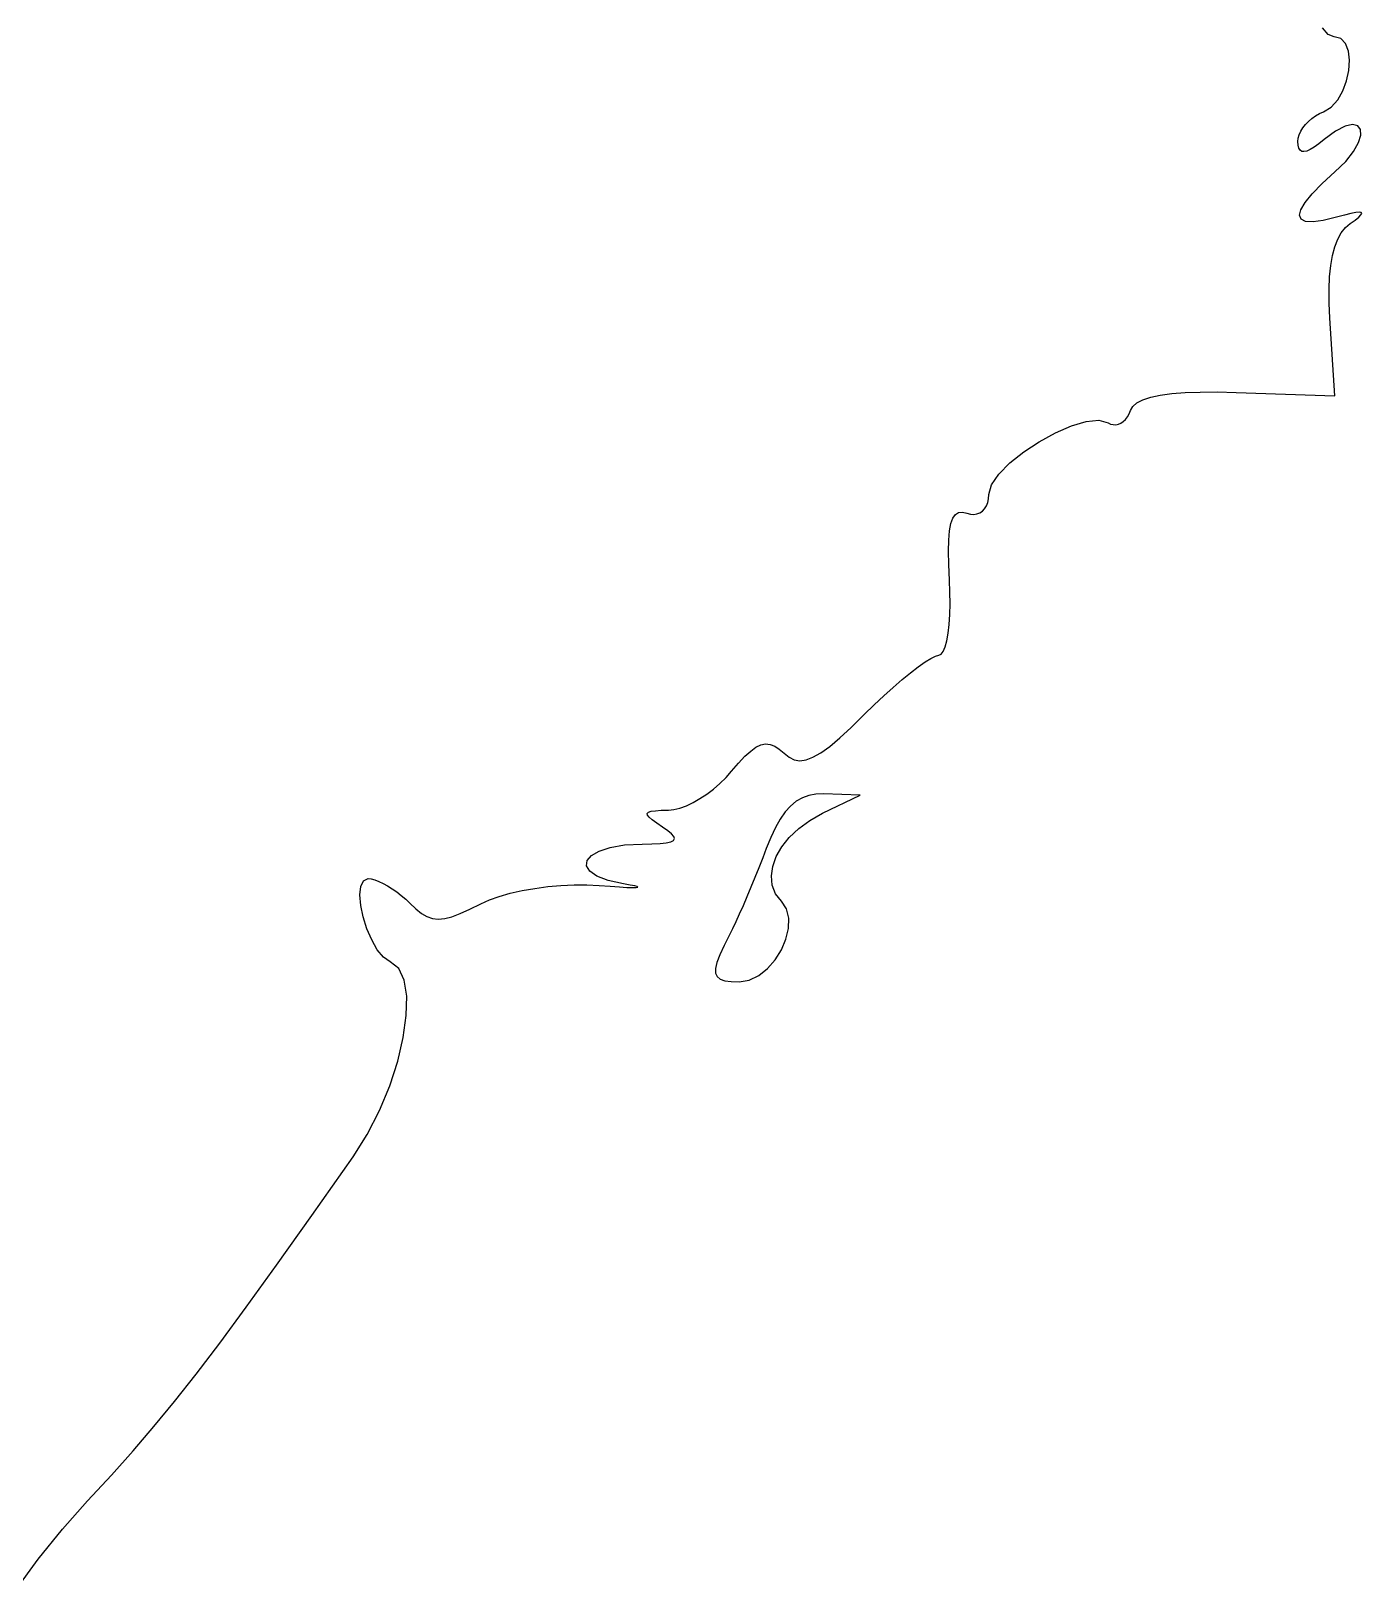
# Model space of a CAD drawing. Header units: millimetres. Extents: x 0 to 1242, y -2208 to 0.
# Drawn here: x 872.2 to 949.7, y -878.5 to -787.7 of the extents above; entities that cross this region are included whole.
import ezdxf

# ---------------------------------------------------------------- set-up
doc = ezdxf.new("R2010")
doc.units = ezdxf.units.MM
doc.layers.get('0').update_dxf_attribs({"linetype": 'CONTINUOUS'})

msp = doc.modelspace()

# ---------------------------------------------------------------- linework, layer by layer
for p, q in [((947.756215, -787.861311), (947.43212, -787.481848)), ((948.117, -788), (947.756215, -787.861311)), ((948.507613, -788.105666), (948.117, -788)), ((948.782144, -788.395088), (948.507613, -788.105666)), ((948.946431, -788.826902), (948.782144, -788.395088)), ((949.006312, -789.359744), (948.946431, -788.826902)), ((948.967625, -789.95225), (949.006312, -789.359744)), ((948.617899, -791.150798), (948.836208, -790.563056)), ((948.836208, -790.563056), (948.967625, -789.95225)), ((948.318536, -791.674112), (948.617899, -791.150798)), ((947.0272, -792.6022), (947.257525, -792.470055)), ((947.257525, -792.470055), (947.5, -792.362)), ((947.5, -792.362), (947.943957, -792.091634)), ((947.943957, -792.091634), (948.318536, -791.674112)), ((946.168075, -793.497225), (946.2904, -793.29908)), ((946.2904, -793.29908), (946.440625, -793.106875)), ((946.440625, -793.106875), (946.6156, -792.92424)), ((946.6156, -792.92424), (946.812175, -792.754805)), ((946.812175, -792.754805), (947.0272, -792.6022)), ((948.7504, -793.204104), (948.1951, -793.488078)), ((949.1827, -793.106766), (948.7504, -793.204104)), ((949.4848, -793.174752), (949.1827, -793.106766)), ((949.6495, -793.38675), (949.4848, -793.174752)), ((949.6696, -793.721448), (949.6495, -793.38675)), ((946, -794.091), (946.019725, -793.896815)), ((946.013323, -794.312235), (946, -794.091)), ((946.054144, -794.48208), (946.013323, -794.312235)), ((946.019725, -793.896815), (946.0768, -793.69768)), ((946.0768, -793.69768), (946.168075, -793.497225)), ((947.217187, -794.224515), (946.948096, -794.41692)), ((947.524, -793.98), (947.217187, -794.224515)), ((948.1951, -793.488078), (947.524, -793.98)), ((949.2472, -794.673696), (949.5379, -794.157534)), ((949.5379, -794.157534), (949.6696, -793.721448)), ((946.123741, -794.600445), (946.054144, -794.48208)), ((946.223392, -794.66724), (946.123741, -794.600445)), ((946.354375, -794.682375), (946.223392, -794.66724)), ((946.517968, -794.64576), (946.354375, -794.682375)), ((946.715449, -794.557305), (946.517968, -794.64576)), ((946.948096, -794.41692), (946.715449, -794.557305)), ((948.16, -795.861), (948.7903, -795.248622)), ((948.7903, -795.248622), (949.2472, -794.673696)), ((947.409355, -796.543339), (948.16, -795.861)), ((946.82776, -797.139632), (947.409355, -796.543339)), ((946.17136, -798.063736), (946.415125, -797.647293)), ((946.415125, -797.647293), (946.82776, -797.139632)), ((946.096375, -798.386375), (946.17136, -798.063736)), ((946.19008, -798.612624), (946.096375, -798.386375)), ((946.452385, -798.739897), (946.19008, -798.612624)), ((946.8832, -798.765608), (946.452385, -798.739897)), ((947.482435, -798.687171), (946.8832, -798.765608)), ((948.25, -798.502), (947.482435, -798.687171)), ((948.712441, -798.376575), (948.25, -798.502)), ((949.086568, -798.28568), (948.712441, -798.376575)), ((948.765857, -799.107306), (949.045, -798.87)), ((949.045, -798.87), (949.333969, -798.664135)), ((949.373587, -798.229885), (949.086568, -798.28568)), ((949.333969, -798.664135), (949.544272, -798.49736)), ((949.574704, -798.20976), (949.373587, -798.229885)), ((949.544272, -798.49736), (949.674703, -798.369105)), ((949.691125, -798.225875), (949.574704, -798.20976)), ((949.674703, -798.369105), (949.724056, -798.2788)), ((949.724056, -798.2788), (949.691125, -798.225875)), ((948.147368, -800.219904), (948.317359, -799.780782)), ((948.317359, -799.780782), (948.523416, -799.410408)), ((948.523416, -799.410408), (948.765857, -799.107306)), ((948.013125, -800.72925), (948.147368, -800.219904)), ((947.850611, -801.964518), (947.914312, -801.310296)), ((947.914312, -801.310296), (948.013125, -800.72925)), ((947.821704, -802.693392), (947.850611, -801.964518)), ((947.827273, -803.498394), (947.821704, -802.693392)), ((947.867, -804.381), (947.827273, -803.498394)), ((948.144, -808.891), (947.867, -804.381)), ((937.427616, -808.97976), (937.986875, -808.8595)), ((937.986875, -808.8595), (938.653504, -808.76852)), ((938.653504, -808.76852), (939.428217, -808.7067)), ((939.428217, -808.7067), (940.311728, -808.67392)), ((940.311728, -808.67392), (941.304751, -808.67006)), ((941.304751, -808.67006), (942.408, -808.695)), ((942.408, -808.695), (948.144, -808.891)), ((936.170448, -809.951892), (936.25, -809.756)), ((936.25, -809.756), (936.386919, -809.51742)), ((936.386919, -809.51742), (936.628352, -809.3086)), ((936.628352, -809.3086), (936.975013, -809.12942)), ((936.975013, -809.12942), (937.427616, -808.97976)), ((931.885408, -811.054024), (932.816994, -810.650742)), ((932.816994, -810.650742), (933.675776, -810.395048)), ((933.675776, -810.395048), (934.404022, -810.321586)), ((934.404022, -810.321586), (934.944, -810.465)), ((934.944, -810.465), (935.092672, -810.536948)), ((935.092672, -810.536948), (935.244656, -810.573184)), ((935.244656, -810.573184), (935.397204, -810.575196)), ((935.397204, -810.575196), (935.547568, -810.544472)), ((935.547568, -810.544472), (935.693, -810.4825)), ((935.693, -810.4825), (935.830752, -810.390768)), ((935.830752, -810.390768), (935.958076, -810.270764)), ((935.958076, -810.270764), (936.072224, -810.123976)), ((936.072224, -810.123976), (936.170448, -809.951892)), ((930.034752, -812.164776), (930.93875, -811.57025)), ((930.93875, -811.57025), (931.885408, -811.054024)), ((929.231146, -812.802958), (930.034752, -812.164776)), ((928.585664, -813.450152), (929.231146, -812.802958)), ((928, -814.633), (928.156038, -814.071714)), ((928.156038, -814.071714), (928.585664, -813.450152)), ((927.857278, -815.303824), (927.934792, -815.106856)), ((927.934792, -815.106856), (927.983254, -814.882492)), ((927.983254, -814.882492), (928, -814.633)), ((925.794, -816.330125), (925.907816, -816.01332)), ((925.907816, -816.01332), (926.056588, -815.799115)), ((926.056588, -815.799115), (926.241552, -815.6828)), ((926.241552, -815.6828), (926.463944, -815.659665)), ((926.463944, -815.659665), (926.725, -815.725)), ((926.725, -815.725), (926.931286, -815.783308)), ((926.931286, -815.783308), (927.127168, -815.798344)), ((927.127168, -815.798344), (927.309982, -815.772376)), ((927.309982, -815.772376), (927.477064, -815.707672)), ((927.477064, -815.707672), (927.62575, -815.6065)), ((927.62575, -815.6065), (927.753376, -815.471128)), ((927.753376, -815.471128), (927.857278, -815.303824)), ((925.666292, -817.290375), (925.713904, -816.75424)), ((925.713904, -816.75424), (925.794, -816.330125)), ((925.649928, -817.94324), (925.666292, -817.290375)), ((925.663576, -818.717545), (925.649928, -817.94324)), ((925.706, -819.618), (925.663576, -818.717545)), ((925.735858, -820.326326), (925.706, -819.618)), ((925.741704, -820.999168), (925.735858, -820.326326)), ((925.724846, -821.627322), (925.741704, -820.999168)), ((925.62825, -822.71275), (925.686592, -822.201584)), ((925.686592, -822.201584), (925.724846, -821.627322)), ((925.456534, -823.508978), (925.551128, -823.151616)), ((925.551128, -823.151616), (925.62825, -822.71275)), ((924.290593, -824.386667), (924.626832, -824.176688)), ((924.626832, -824.176688), (924.893339, -824.045381)), ((924.893339, -824.045381), (925.081, -824)), ((925.081, -824), (925.220162, -823.942374)), ((925.220162, -823.942374), (925.345776, -823.775632)), ((925.345776, -823.775632), (925.456534, -823.508978)), ((922.954624, -825.416096), (923.445375, -825.013625)), ((923.445375, -825.013625), (923.893736, -824.668064)), ((923.893736, -824.668064), (924.290593, -824.386667)), ((921.882408, -826.362752), (922.430597, -825.868223)), ((922.430597, -825.868223), (922.954624, -825.416096)), ((920.75, -827.45), (921.319171, -826.892429)), ((921.319171, -826.892429), (921.882408, -826.362752)), ((919.990328, -828.192941), (920.75, -827.45)), ((918.733316, -829.301147), (919.321304, -828.808448)), ((919.321304, -828.808448), (919.990328, -828.192941)), ((913.796792, -829.87664), (914.132678, -829.5719)), ((914.132678, -829.5719), (914.441576, -829.35224)), ((914.441576, -829.35224), (914.72975, -829.2155)), ((914.72975, -829.2155), (915.003464, -829.15952)), ((915.003464, -829.15952), (915.268982, -829.18214)), ((915.268982, -829.18214), (915.532568, -829.2812)), ((915.532568, -829.2812), (915.800486, -829.45454)), ((915.800486, -829.45454), (916.079, -829.7)), ((916.079, -829.7), (916.368872, -829.937429)), ((917.762, -829.936625), (918.216752, -829.675664)), ((918.216752, -829.675664), (918.733316, -829.301147)), ((913.019, -830.75), (913.427654, -830.26862)), ((913.427654, -830.26862), (913.796792, -829.87664)), ((916.368872, -829.937429), (916.672496, -830.084432)), ((916.672496, -830.084432), (916.999484, -830.136383)), ((916.999484, -830.136383), (917.359448, -830.088656)), ((917.359448, -830.088656), (917.762, -829.936625)), ((911.969312, -831.783245), (912.344928, -831.4598)), ((912.344928, -831.4598), (912.697396, -831.113795)), ((912.697396, -831.113795), (913.019, -830.75)), ((910.780736, -832.57052), (911.1795, -832.343375)), ((911.1795, -832.343375), (911.578264, -832.07936)), ((911.578264, -832.07936), (911.969312, -831.783245)), ((917.144426, -832.295979), (916.789832, -832.499888)), ((917.524304, -832.157776), (917.144426, -832.295979)), ((917.932238, -832.082657), (917.524304, -832.157776)), ((918.371, -832.068), (917.932238, -832.082657)), ((918.308, -833.194), (920.5, -832.135)), ((920.5, -832.135), (918.371, -832.068)), ((908.112125, -833.20525), (908.184096, -833.131464)), ((908.124784, -833.303216), (908.112125, -833.20525)), ((908.220987, -833.428518), (908.124784, -833.303216)), ((908.184096, -833.131464), (908.341783, -833.078702)), ((908.341783, -833.078702), (908.586272, -833.043808)), ((908.586272, -833.043808), (908.918649, -833.023626)), ((908.918649, -833.023626), (909.34, -833.015)), ((909.34, -833.015), (909.661604, -832.983035)), ((909.661604, -832.983035), (910.014072, -832.89512)), ((910.014072, -832.89512), (910.389688, -832.756025)), ((910.389688, -832.756025), (910.780736, -832.57052)), ((916.145408, -833.115312), (915.850034, -833.532071)), ((916.45775, -832.772125), (916.145408, -833.115312)), ((916.789832, -832.499888), (916.45775, -832.772125)), ((917.571212, -833.606313), (918.308, -833.194)), ((908.399648, -833.584312), (908.220987, -833.428518)), ((908.659681, -833.773754), (908.399648, -833.584312)), ((909, -834), (908.659681, -833.773754)), ((909.308526, -834.21145), (909, -834)), ((909.528648, -834.39236), (909.308526, -834.21145)), ((915.568856, -834.025024), (915.299102, -834.596793)), ((915.850034, -833.532071), (915.568856, -834.025024)), ((916.383764, -834.596371), (916.927616, -834.078464)), ((916.927616, -834.078464), (917.571212, -833.606313)), ((905.306703, -835.393888), (905.955352, -835.182792)), ((905.955352, -835.182792), (906.792209, -835.040564)), ((906.792209, -835.040564), (907.809, -834.985)), ((907.809, -834.985), (908.385534, -834.97497)), ((908.385534, -834.97497), (908.853792, -834.95072)), ((908.853792, -834.95072), (909.216258, -834.91021)), ((909.216258, -834.91021), (909.475416, -834.8514)), ((909.475416, -834.8514), (909.63375, -834.77225)), ((909.657882, -834.54477), (909.528648, -834.39236)), ((909.63375, -834.77225), (909.693744, -834.67072)), ((909.693744, -834.67072), (909.657882, -834.54477)), ((915.299102, -834.596793), (915.038, -835.25)), ((915.6215, -835.713125), (915.946208, -835.145952)), ((915.946208, -835.145952), (916.383764, -834.596371)), ((904.572744, -836.262424), (904.607125, -835.9515)), ((904.607125, -835.9515), (904.854536, -835.656056)), ((904.854536, -835.656056), (905.306703, -835.393888)), ((914.831111, -835.798307), (914.611208, -836.363456)), ((915.038, -835.25), (914.831111, -835.798307)), ((915.038, -835.25), (915.038, -835.25)), ((915.416192, -836.283808), (915.6215, -835.713125)), ((891.577961, -837.121878), (891.861, -837)), ((891.861, -837), (892.04087, -837.018791)), ((904.759667, -836.571032), (904.572744, -836.262424)), ((905.176168, -836.859528), (904.759667, -836.571032)), ((905.830521, -837.110116), (905.176168, -836.859528)), ((914.382737, -836.934989), (914.150144, -837.502448)), ((914.611208, -836.363456), (914.382737, -836.934989)), ((915.336836, -836.843919), (915.416192, -836.283808)), ((915.389984, -837.379376), (915.336836, -836.843919)), ((891.375567, -837.949806), (891.420448, -837.454824)), ((891.420448, -837.454824), (891.577961, -837.121878)), ((892.04087, -837.018791), (892.24828, -837.073168)), ((892.24828, -837.073168), (892.47813, -837.160137)), ((892.47813, -837.160137), (892.72532, -837.276704)), ((892.72532, -837.276704), (892.98475, -837.419875)), ((892.98475, -837.419875), (893.25132, -837.586656)), ((893.25132, -837.586656), (893.51993, -837.774053)), ((893.51993, -837.774053), (893.78548, -837.979072)), ((899.488504, -838.03064), (900.129901, -837.85013)), ((900.129901, -837.85013), (900.824032, -837.69428)), ((900.824032, -837.69428), (901.556875, -837.56525)), ((901.556875, -837.56525), (902.314408, -837.4652)), ((902.314408, -837.4652), (903.082609, -837.39629)), ((903.082609, -837.39629), (903.847456, -837.36068)), ((903.847456, -837.36068), (904.594927, -837.36053)), ((904.594927, -837.36053), (905.311, -837.398)), ((905.311, -837.398), (905.951753, -837.44756)), ((906.731, -837.305), (905.830521, -837.110116)), ((905.951753, -837.44756), (906.489624, -837.48356)), ((906.489624, -837.48356), (906.921631, -837.50618)), ((907.123537, -837.371), (906.731, -837.305)), ((906.921631, -837.50618), (907.244792, -837.5156)), ((907.389336, -837.42488), (907.123537, -837.371)), ((907.244792, -837.5156), (907.456125, -837.512)), ((907.531379, -837.46646), (907.389336, -837.42488)), ((907.456125, -837.512), (907.552648, -837.49556)), ((907.552648, -837.49556), (907.531379, -837.46646)), ((914.150144, -837.502448), (913.917875, -838.055375)), ((915.582188, -837.876097), (915.389984, -837.379376)), ((915.92, -838.32), (915.582188, -837.876097)), ((891.430424, -838.557792), (891.375567, -837.949806)), ((891.572125, -839.22975), (891.430424, -838.557792)), ((893.78548, -837.979072), (894.04287, -838.198719)), ((894.04287, -838.198719), (894.287, -838.43)), ((894.287, -838.43), (894.639028, -838.762478)), ((894.639028, -838.762478), (894.966144, -839.021384)), ((897.214776, -839.035856), (897.772052, -838.782782)), ((897.772052, -838.782782), (898.42, -838.457)), ((898.42, -838.457), (898.913863, -838.23365)), ((898.913863, -838.23365), (899.488504, -838.03064)), ((913.690376, -838.583312), (913.472093, -839.075801)), ((913.917875, -838.055375), (913.690376, -838.583312)), ((916.21954, -838.765968), (915.92, -838.32)), ((916.35204, -839.304384), (916.21954, -838.765968)), ((891.787776, -839.916648), (891.572125, -839.22975)), ((894.966144, -839.021384), (895.282796, -839.206826)), ((895.282796, -839.206826), (895.603432, -839.318912)), ((895.603432, -839.318912), (895.9425, -839.35775)), ((895.9425, -839.35775), (896.314448, -839.323448)), ((896.314448, -839.323448), (896.733724, -839.216114)), ((896.733724, -839.216114), (897.214776, -839.035856)), ((913.267472, -839.522384), (913.080959, -839.912603)), ((913.472093, -839.075801), (913.267472, -839.522384)), ((916.33472, -839.902416), (916.35204, -839.304384)), ((892.064483, -840.569454), (891.787776, -839.916648)), ((892.389352, -841.139136), (892.064483, -840.569454)), ((912.917, -840.236), (912.584125, -840.885657)), ((913.080959, -839.912603), (912.917, -840.236)), ((915.9195, -841.146), (916.1848, -840.527232)), ((916.1848, -840.527232), (916.33472, -839.902416)), ((892.749489, -841.576662), (892.389352, -841.139136)), ((912.33252, -841.427776), (912.164015, -841.871579)), ((912.584125, -840.885657), (912.33252, -841.427776)), ((915.55604, -841.725888), (915.9195, -841.146)), ((893.132, -841.833), (892.749489, -841.576662)), ((893.635525, -842.225175), (893.132, -841.833)), ((893.95512, -842.90976), (893.635525, -842.225175)), ((912.164015, -841.871579), (912.08044, -842.226288)), ((912.08044, -842.226288), (912.083625, -842.501125)), ((914.60352, -842.637696), (915.11164, -842.234064)), ((915.11164, -842.234064), (915.55604, -841.725888)), ((894.099815, -843.839145), (893.95512, -842.90976)), ((912.083625, -842.501125), (912.1754, -842.705312)), ((912.1754, -842.705312), (912.357595, -842.848071)), ((912.357595, -842.848071), (912.63204, -842.938624)), ((912.63204, -842.938624), (913.000565, -842.986193)), ((913.000565, -842.986193), (913.465, -843)), ((913.465, -843), (914.0489, -842.903952)), ((914.0489, -842.903952), (914.60352, -842.637696)), ((894.07864, -844.96572), (894.099815, -843.839145)), ((893.900625, -846.241875), (894.07864, -844.96572)), ((893.5748, -847.62), (893.900625, -846.241875)), ((893.110195, -849.052485), (893.5748, -847.62)), ((892.51584, -850.49172), (893.110195, -849.052485)), ((891.800765, -851.890095), (892.51584, -850.49172)), ((890.974, -853.2), (891.800765, -851.890095)), ((888.572194, -856.604823), (890.974, -853.2)), ((886.516552, -859.495824), (888.572194, -856.604823)), ((884.748538, -861.948801), (886.516552, -859.495824)), ((883.209616, -864.039552), (884.748538, -861.948801)), ((881.84125, -865.843875), (883.209616, -864.039552)), ((880.584904, -867.437568), (881.84125, -865.843875)), ((879.382042, -868.896429), (880.584904, -867.437568)), ((878.174128, -870.296256), (879.382042, -868.896429)), ((876.902626, -871.712847), (878.174128, -870.296256)), ((875.509, -873.222), (876.902626, -871.712847)), ((874.051064, -874.866475), (875.509, -873.222)), ((872.641392, -876.61712), (874.051064, -874.866475)), ((871.291888, -878.453565), (872.641392, -876.61712))]:
    msp.add_line(p, q)

doc.saveas('drawing.dxf')
